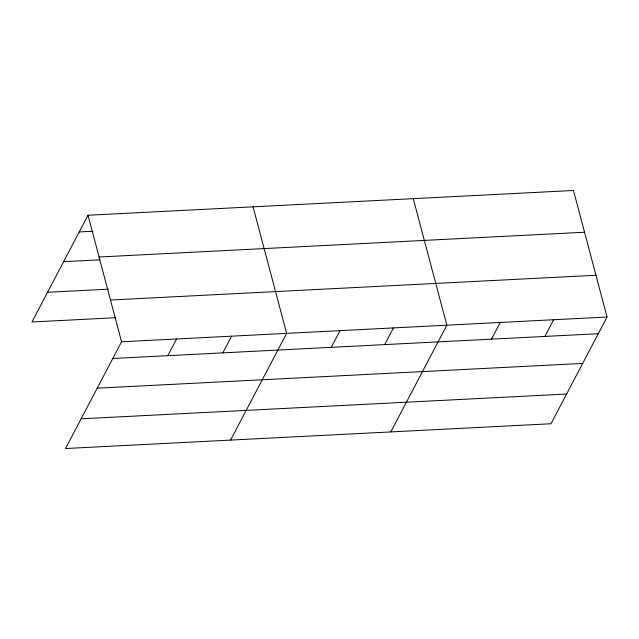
<?xml version="1.0" encoding="UTF-8"?>
<svg xmlns="http://www.w3.org/2000/svg" width="639" height="639" viewBox="0 0 639 639"><rect width="100%" height="100%" fill="white"/><g stroke="black" fill="none" stroke-linecap="round" stroke-linejoin="round"><path stroke-width="0.96" d="M87.99 215.247L121.57 341.777L65.529 448.522L551.01 423.753L607.05 317.008L573.471 190.478L87.99 215.247L31.95 321.992L115.467 317.727M167.825 355.667L176.588 338.974M222.843 352.864L231.614 336.162M230.591 440.103L286.631 333.358L253.052 206.828M331.266 347.328L340.036 330.635M384.67 344.605L393.44 327.911M390.804 431.924L446.845 325.187L413.265 198.649M491.479 339.157L500.241 322.455M544.883 336.433L553.646 319.732M79.22 231.949L92.982 231.246M99.069 257.006L584.549 232.237M63.62 261.663L99.98 259.809M47.55 292.279L108.47 289.171M110.491 300.026L595.971 275.257M121.57 341.777L607.05 317.008M112.799 358.479L598.28 333.71M97.2 388.192L582.68 363.423M81.129 418.809L566.609 394.039"/></g></svg>
